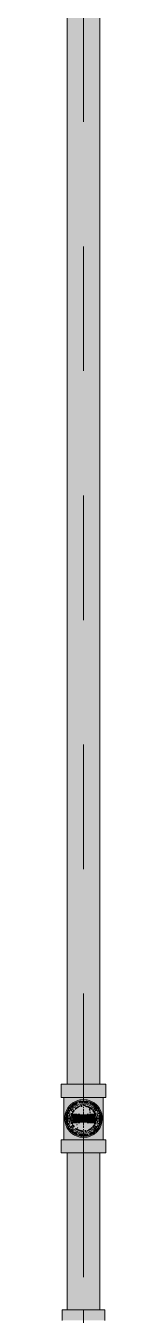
# Model space of a CAD drawing. Header units: millimetres. Extents: x -4000 to 187956, y -58990 to 162485.
# Drawn here: x 71721 to 71779, y 128199 to 129843 of the extents above; entities that cross this region are included whole.
import ezdxf

# ---------------------------------------------------------------- set-up
doc = ezdxf.new("R2010")
doc.units = ezdxf.units.MM
doc.linetypes.add('Dash 1_16_', pattern=[317.5, 158.75, -158.75])
for name, color, linetype, lineweight in [('F-SPRN', 3, 'Continuous', 9), ('P-PIPE', 3, 'Continuous', 9), ('P-PIPE-CNTR', 3, 'Continuous', 9)]:
    doc.layers.add(name, color=color, linetype=linetype, lineweight=lineweight)

# ---------------------------------------------------------------- blocks, each defined once
blk = doc.blocks.new('Sprinkler_Up - DN20-V316-FFS - TANG 1')
at = {"layer": 'F-SPRN', "transparency": 33554534}
for points in [[(-22.2, 0), (-3.9, 0.7), (-1.7, 2.9), (-1.2, 3.5), (-0.6, 4), (0.6, 4), (1.2, 3.5), (1.7, 2.9), (4.6, 0), (22.2, 0), (18, 13.1), (6.9, 21.2), (-6.9, 21.2), (-18, 13.1), (-20.5, 5.2)], [(0, -16.7), (4.3, -16.1), (11.8, -11.8), (16.1, -4.3), (16.1, 4.3), (11.8, 11.8), (8.3, 14.4), (0, 16.7), (-4.3, 16.1), (-11.8, 11.8), (-16.1, 4.3), (-16.1, -4.3), (-11.8, -11.8), (-8.3, -14.4)], [(-6.9, -21.2), (6.9, -21.2), (18, -13.1), (22.2, 0), (3.9, -0.7), (1.7, -2.9), (1.2, -3.5), (0.6, -4), (-0.6, -4), (-1.2, -3.5), (-1.7, -2.9), (-4.6, 0), (-22.2, 0), (-18, -13.1), (-12.4, -17.1)], [(0, -15.6), (7.8, -13.5), (13.5, -7.8), (15.1, -4), (15.1, 4), (13.5, 7.8), (7.8, 13.5), (0, 15.6), (-7.8, 13.5), (-11, 11), (-15.4, 1.2), (-15.1, -4), (-11, -11), (-7.8, -13.5)], [(-10.9, -5.5), (-10.9, 5.4), (-14.5, 5.4), (-14.5, -5.5)], [(-7.7, -5.5), (-7.7, 5.4), (-10.9, 5.4), (-10.9, -5.5)], [(0, -5.5), (0, 5.4), (-7.7, 5.4), (-7.7, -5.5)], [(-5.7, 0), (5.7, 0), (2.9, 4.9), (-2.9, 4.9), (-5, 1.2)], [(-2.9, -4.9), (2.9, -4.9), (5.7, 0), (-5.7, 0)], [(0, 0), (4.6, 0), (0, 4.6), (-4.6, 0)], [(0, -4.6), (4.6, 0), (-4.6, 0)], [(0, -2.6), (1.3, 0), (-1.8, 0)], [(-1.3, 0), (1.8, 0), (0, 2.6), (-0.7, 1.2)], [(7.7, -5.5), (7.7, 5.4), (0, 5.4), (0, -5.5)], [(10.9, -5.5), (10.9, 5.4), (7.7, 5.4), (7.7, -5.5)], [(14.5, -5.5), (14.5, 5.4), (10.9, 5.4), (10.9, -5.5)]]:
    blk.add_hatch(color=1, dxfattribs=at).paths.add_polyline_path(points)
at = {"layer": 'F-SPRN', "color": 1}
for p, q in [((-11.5, 5.4), (-14.5, 5.4)), ((-14.5, 5.4), (-11.3, 5.4)), ((-14.5, 5.4), (-14.5, 3.7)), ((-14.5, 3.3), (-14.5, 1.3)), ((-14.5, 1.2), (-14.5, 0)), ((-11.5, 5.4), (-11.5, 4)), ((-10.9, 1.9), (-10.9, 3.6)), ((-10.8, 5.4), (-8, 5.4)), ((-8.1, 5.4), (-10.8, 5.4)), ((-8.1, 5.4), (-8.1, 2.8)), ((-8.1, 2.5), (-8.1, 1.2)), ((-7.7, 4.8), (-7.7, 2.7)), ((-7.7, 4.8), (-7.7, 2.7)), ((-6.7, 5.4), (-4.7, 5.4)), ((-5.8, 3.8), (-5.8, 2.2)), ((-2.1, 0), (-2.1, 0)), ((-2.1, 0), (-2.1, -0.1)), ((0, 2.1), (-0.1, 2.1)), ((2.1, 0), (2.1, 0.1)), ((2.1, 0), (2.1, 0)), ((4.7, 5.4), (6.5, 5.4)), ((7.7, 5.4), (10.8, 5.4)), ((7.7, 5.2), (7.7, 2.7)), ((7.7, 5.2), (7.7, 2.7)), ((10.8, 5.4), (8.1, 5.4)), ((8.1, 5.4), (8.1, 2.8)), ((8.1, 2.5), (8.1, 1.2)), ((10.9, 5.4), (14.5, 5.4)), ((10.9, 3.6), (10.9, 1.2)), ((14.5, 5.4), (11.5, 5.4)), ((11.5, 5.4), (11.5, 4)), ((11.5, 3), (11.5, 1.2)), ((14.5, 5.4), (14.5, 1.3)), ((14.5, 1.2), (14.5, -5.5)), ((-14.5, -1.3), (-14.5, -3.7)), ((-11.1, -5.5), (-14.5, -5.5)), ((-14.5, -5.5), (-11.5, -5.5)), ((-10.9, -2.6), (-10.9, -1.3)), ((-10.8, -5.5), (-8.1, -5.5)), ((-7.8, -5.5), (-10.8, -5.5)), ((-8.1, -4.2), (-8.1, -5.5)), ((-7.7, -2.7), (-7.7, -4)), ((-7.7, -2.7), (-7.7, -4)), ((-7, -5.5), (-5.8, -5.5)), ((-4.8, -5.5), (-7, -5.5)), ((-5.8, -2.3), (-5.8, -3.8)), ((-2.1, -0.3), (-2, -0.4)), ((-2, -0.4), (-2, -0.5)), ((-2, -0.5), (-2, -0.6)), ((-2, -0.6), (-2, -0.7)), ((-2, -0.7), (-1.9, -0.7)), ((-1.9, -0.7), (-1.9, -0.8)), ((-1.9, -0.8), (-1.9, -0.9)), ((-1.9, -0.9), (-1.8, -1)), ((-1.8, -1), (-1.8, -1.1)), ((-1.8, -1), (-1.8, -1)), ((-1.8, -1.1), (-1.7, -1.2)), ((-1.7, -1.2), (-1.6, -1.3)), ((-1.7, -1.2), (-1.7, -1.2)), ((-1.6, -1.3), (-1.6, -1.4)), ((-1.6, -1.4), (-1.5, -1.4)), ((-1.5, -1.4), (-1.4, -1.5)), ((-1.4, -1.5), (-1.3, -1.6)), ((-1.4, -1.5), (-1.4, -1.5)), ((-1.3, -1.6), (-1.3, -1.7)), ((-1.3, -1.7), (-1.2, -1.7)), ((-1.2, -1.7), (-1.1, -1.7)), ((-1.1, -1.7), (-1.1, -1.8)), ((-1.1, -1.8), (-1, -1.8)), ((-1, -1.8), (-0.9, -1.9)), ((-0.9, -1.9), (-0.8, -1.9)), ((-0.8, -1.9), (-0.7, -2)), ((-0.8, -1.9), (-0.8, -1.9)), ((-0.7, -2), (-0.6, -2)), ((-0.6, -2), (-0.5, -2)), ((-0.5, -2), (-0.4, -2)), ((-0.4, -2), (-0.3, -2.1)), ((-0.4, -2), (-0.4, -2)), ((-0.3, -2.1), (-0.2, -2.1)), ((-0.2, -2.1), (-0.1, -2.1)), ((-0.1, -2.1), (0, -2.1)), ((0, -2.1), (0.1, -2.1)), ((0.1, -2.1), (0.2, -2.1)), ((0.1, -2.1), (0.1, -2.1)), ((0.2, -2.1), (0.3, -2.1)), ((0.3, -2.1), (0.4, -2)), ((0.4, -2), (0.5, -2)), ((0.5, -2), (0.6, -2)), ((0.6, -2), (0.7, -2)), ((0.6, -2), (0.6, -2)), ((0.7, -2), (0.8, -1.9)), ((0.8, -1.9), (0.9, -1.9)), ((0.9, -1.9), (1, -1.8)), ((0.9, -1.9), (0.9, -1.9)), ((1, -1.8), (1.1, -1.8)), ((1.1, -1.8), (1.2, -1.7)), ((1.2, -1.7), (1.3, -1.6)), ((1.2, -1.7), (1.2, -1.7)), ((1.3, -1.6), (1.4, -1.6)), ((1.4, -1.5), (1.5, -1.5)), ((1.4, -1.6), (1.4, -1.5)), ((1.5, -1.4), (1.6, -1.3)), ((1.5, -1.5), (1.5, -1.4)), ((1.6, -1.3), (1.7, -1.2)), ((1.6, -1.3), (1.6, -1.3)), ((1.7, -1.1), (1.8, -1.1)), ((1.7, -1.2), (1.7, -1.1)), ((1.8, -1), (1.9, -0.9)), ((1.8, -1.1), (1.8, -1)), ((1.9, -0.8), (2, -0.7)), ((1.9, -0.8), (1.9, -0.8)), ((1.9, -0.9), (1.9, -0.8)), ((2, -0.4), (2.1, -0.3)), ((2, -0.5), (2, -0.4)), ((2, -0.5), (2, -0.5)), ((2, -0.6), (2, -0.5)), ((2, -0.7), (2, -0.6)), ((2.1, -0.1), (2.1, 0)), ((2.1, -0.2), (2.1, -0.1)), ((2.1, -0.3), (2.1, -0.2)), ((7, -5.5), (4.8, -5.5)), ((5.8, -2.2), (5.8, -3.8)), ((5.8, -5.5), (7, -5.5)), ((7.7, -0.5), (7.7, -2.3)), ((7.7, -0.5), (7.7, -2.3)), ((7.7, -2.7), (7.7, -5.4)), ((7.7, -2.7), (7.7, -5.4)), ((10.8, -5.5), (7.7, -5.5)), ((8.1, -0.4), (8.1, -2.5)), ((8.1, -2.8), (8.1, -5.5)), ((8.1, -5.5), (10.8, -5.5)), ((10.9, -0.2), (10.9, -3.6)), ((14.5, -5.5), (10.9, -5.5)), ((11.5, -0.2), (11.5, -3)), ((11.5, -4), (11.5, -5.5)), ((11.5, -5.5), (14.5, -5.5))]:
    blk.add_line(p, q, dxfattribs=at)
at = {"layer": 'F-SPRN', "color": 1, "flags": 128}
for points in [[(-0.6, 2), (-0.7, 2), (-0.8, 1.9), (-0.9, 1.9), (-0.9, 1.9), (-1, 1.8), (-1.1, 1.8), (-1.2, 1.7), (-1.2, 1.7), (-1.3, 1.6), (-1.4, 1.6), (-1.4, 1.5), (-1.5, 1.5), (-1.5, 1.4), (-1.6, 1.3), (-1.6, 1.3), (-1.7, 1.2), (-1.7, 1.1), (-1.8, 1.1), (-1.8, 1), (-1.9, 0.9), (-1.9, 0.8), (-1.9, 0.8), (-2, 0.7), (-2, 0.6), (-2, 0.5), (-2, 0.5), (-2, 0.4), (-2.1, 0.3), (-2.1, 0.2), (-2.1, 0.1), (-2.1, 0)], [(-0.5, 2), (-0.6, 2), (-0.6, 2)], [(-0.1, 2.1), (-0.1, 2.1), (-0.2, 2.1), (-0.3, 2.1), (-0.4, 2), (-0.5, 2)], [(2.1, 0.1), (2.1, 0.2), (2.1, 0.2), (2.1, 0.3), (2, 0.4), (2, 0.5), (2, 0.6), (2, 0.7), (1.9, 0.7), (1.9, 0.8), (1.9, 0.9), (1.8, 1), (1.8, 1), (1.8, 1.1), (1.7, 1.2), (1.7, 1.2), (1.6, 1.3), (1.6, 1.4), (1.5, 1.4), (1.4, 1.5), (1.4, 1.5), (1.3, 1.6), (1.3, 1.7), (1.2, 1.7), (1.1, 1.7), (1.1, 1.8), (1, 1.8), (0.9, 1.9), (0.8, 1.9), (0.8, 1.9), (0.7, 2), (0.6, 2), (0.5, 2), (0.4, 2), (0.4, 2), (0.3, 2.1), (0.2, 2.1), (0.1, 2.1), (0, 2.1)], [(-2.1, -0.1), (-2.1, -0.2), (-2.1, -0.2), (-2.1, -0.3)]]:
    blk.add_lwpolyline(points, dxfattribs=at)
at = {"layer": 'F-SPRN', "color": 1}
for radius, start, end in [(22.2, 360, 180), (21.9, 126.6942, 143.2701), (21.9, 108.2621, 125.7507), (21.9, 99.348, 107.901), (16.7, 96.4143, 105), (16.7, 96.4143, 105), (21.9, 90.145, 98.8503), (16.7, 83.0684, 90), (16.7, 83.0684, 90), (21.9, 72.5583, 89.4624), (21.9, 54.2493, 71.7379), (21.9, 36.7299, 53.3058), (21.9, 165.6773, 179.2615), (21.9, 144.7698, 164.8151), (16.7, 167.6802, 180), (16.7, 167.6802, 180), (16.7, 161.5399, 165), (16.7, 161.5399, 165), (16.7, 155.3879, 161.5399), (16.7, 155.3879, 161.5399), (15.6, 175.5949, 180), (15.6, 175.5949, 180), (15.6, 166.4265, 171.292), (15.6, 166.4265, 171.292), (15.6, 150.9409, 165), (15.6, 159.6139, 165), (16.7, 136.7213, 149.931), (16.7, 136.7213, 149.931), (15.6, 150.9409, 156.3845), (15.6, 138.4214, 150), (15.6, 138.4214, 150), (16.7, 121.4181, 130.5751), (16.7, 121.4181, 130.5751), (15.6, 120.5262, 133.2078), (15.6, 120.5262, 133.2078), (16.7, 106.5995, 120), (16.7, 106.5995, 120), (15.6, 114.4363, 119.9813), (15.6, 114.4363, 119.9813), (4.63, 156.9263, 180), (4.63, 156.9263, 180), (4.63, 109.0192, 138.2703), (4.63, 109.0192, 138.2703), (15.6, 95.5762, 100.6843), (15.6, 95.5762, 100.6843), (2.04, 127.7684, 180), (2.04, 90, 127.7684), (4.63, 23.0737, 90), (4.63, 23.0737, 90), (3.81, 57.0577, 90), (2.56, 41.7264, 90), (2.56, 41.7264, 90), (2.04, 52.2316, 90), (15.6, 75.573, 80.5892), (15.6, 75.573, 80.5892), (15.6, 67.5614, 74.5481), (15.6, 67.5614, 74.5481), (16.7, 60, 75), (16.7, 60, 75), (15.6, 60.0187, 65.5637), (15.6, 60.0187, 65.5637), (15.6, 46.7922, 60), (15.6, 46.7922, 60), (16.7, 49.4249, 58.5819), (16.7, 49.4249, 58.5819), (15.6, 30, 41.5786), (15.6, 30, 41.5786), (16.7, 30, 43.2787), (16.7, 30, 43.2787), (15.6, 23.6155, 29.5646), (15.6, 15, 29.5646), (15.6, 15, 20.3861), (16.7, 15, 24.6121), (16.7, 15, 24.6121), (15.6, 8.708, 13.6618), (15.6, 8.708, 13.6618), (15.6, 360, 4.4051), (15.6, 0, 4.4051), (16.7, 360, 12.3198), (16.7, 0, 12.3198), (21.9, 15.1849, 35.2302), (21.9, 0.7385, 14.3227), (22.2, 180, 360), (21.9, 180.7385, 194.3227), (21.9, 195.1849, 215.2302), (21.9, 216.7299, 233.3058), (16.7, 180, 192.3198), (16.7, 180, 192.3198), (16.7, 195, 198.4601), (16.7, 195, 198.4601), (16.7, 198.4601, 204.6121), (16.7, 198.4601, 204.6121), (15.6, 181.9082, 193.6618), (15.6, 181.9082, 193.6618), (15.6, 197.3339, 209.5646), (15.6, 197.3339, 209.5646), (16.7, 210.069, 223.2787), (16.7, 210.069, 223.2787), (15.6, 212.5472, 221.5786), (15.6, 212.5472, 221.5786), (16.7, 229.4249, 238.5819), (16.7, 229.4249, 238.5819), (15.6, 233.795, 240), (15.6, 233.795, 240), (16.7, 240, 255), (16.7, 240, 255), (15.6, 240.0187, 254.5481), (15.6, 240.0187, 254.5481), (4.63, 197.9592, 0), (4.63, 197.9592, 360), (15.6, 255, 267.64), (15.6, 255, 267.64), (3.81, 196.1605, 360), (2.56, 191.1677, 270), (2.56, 191.1677, 270), (2.04, 190.4703, 270), (2.04, 270, 0), (2.56, 270, 0), (2.56, 270, 360), (15.6, 275.5762, 280.6843), (15.6, 275.5762, 280.6843), (16.7, 276.4143, 285), (16.7, 276.4143, 285), (16.7, 286.5995, 300), (16.7, 286.5995, 300), (15.6, 294.4363, 299.9813), (15.6, 294.4363, 299.9813), (15.6, 300, 313.2078), (15.6, 300, 313.2078), (16.7, 301.4181, 310.5751), (16.7, 301.4181, 310.5751), (15.6, 318.4214, 330), (15.6, 318.4214, 330), (16.7, 316.7213, 330), (16.7, 316.7213, 330), (21.9, 306.6942, 323.2701), (15.6, 330.4354, 345), (15.6, 330.4354, 336.3845), (15.6, 339.6139, 345), (15.6, 346.3382, 360), (15.6, 346.3382, 360), (16.7, 335.3879, 345), (16.7, 335.3879, 345), (16.7, 347.6802, 360), (16.7, 347.6802, 360), (21.9, 324.7698, 344.8151), (21.9, 345.6773, 359.2615), (21.9, 234.9759, 251.7379), (21.9, 252.5583, 269.4624), (16.7, 263.0684, 270), (16.7, 263.0684, 270), (21.9, 270.145, 278.8503), (21.9, 279.348, 287.901), (21.9, 288.2621, 305.0241)]:
    blk.add_arc((0, 0), radius, start, end, dxfattribs=at)
blk = doc.blocks.new('Steel_Transition_Threaded_HoaPhat - Standard-V320-FFS - TANG 1')
at = {"layer": 'P-PIPE', "lineweight": 13, "transparency": 33554534}
h = blk.add_hatch(color=1, dxfattribs=at)
h.paths.add_polyline_path([(71750, 128427.6), (71755.8, 128428.4), (71764.4, 128433), (71765.9, 128434.2), (71769.7, 128439.4), (71771.7, 128444.3), (71772.5, 128450.1), (71771.7, 128455.9), (71769.5, 128461.3), (71765.9, 128466), (71761.3, 128469.6), (71755.8, 128471.8), (71750, 128472.6), (71744.2, 128471.8), (71738.7, 128469.5), (71734.1, 128466), (71730.5, 128461.3), (71728.3, 128455.9), (71727.5, 128450.1), (71728.3, 128444.3), (71730.5, 128438.8), (71735.6, 128433), (71738.8, 128430.6), (71744.2, 128428.4)])
h.paths.add_polyline_path([(71750, 128430), (71744.8, 128430.7), (71739.5, 128433), (71734.3, 128437.8), (71732.6, 128440), (71730.6, 128444.9), (71729.9, 128450.1), (71730.6, 128455.3), (71734.3, 128462.3), (71735.8, 128464.3), (71740, 128467.5), (71745, 128469.5), (71750, 128470.2), (71755.2, 128469.5), (71760.1, 128467.5), (71764.2, 128464.3), (71767.4, 128460.1), (71769.7, 128453.1), (71769.7, 128447.1), (71769.4, 128444.9), (71767.4, 128440), (71764.2, 128435.9), (71760.1, 128432.7), (71755.2, 128430.7)])
for points in [[(71750, 128430), (71750, 128433.7), (71741.8, 128435.9), (71735.8, 128441.9), (71733.6, 128450.1), (71735.8, 128458.3), (71741.8, 128464.3), (71750, 128466.5), (71750, 128470.2), (71744.8, 128469.5), (71740, 128467.5), (71734.3, 128462.3), (71732.6, 128460.1), (71730.6, 128455.3), (71729.9, 128450.1), (71730.6, 128444.9), (71734.3, 128437.8), (71735.8, 128435.9), (71740, 128432.7), (71744.8, 128430.7)], [(71750, 128431.6), (71756.7, 128433), (71759.3, 128434.1), (71763.1, 128437), (71766, 128440.8), (71767.9, 128445.3), (71768.3, 128451.3), (71767.9, 128454.9), (71766, 128459.3), (71763.1, 128463.2), (71759.3, 128466.1), (71754.8, 128468), (71750, 128468.6), (71745.2, 128468), (71740.8, 128466.1), (71734.3, 128459.7), (71734, 128459.3), (71732.1, 128454.9), (71731.5, 128450.1), (71732.1, 128445.3), (71734.3, 128440.4), (71736.9, 128437), (71743.3, 128433), (71745.2, 128432.2)], [(71750, 128430), (71755.2, 128430.7), (71760.5, 128433), (71764.2, 128435.9), (71767.4, 128440), (71769.7, 128447.1), (71769.7, 128453.1), (71769.4, 128455.3), (71767.4, 128460.1), (71764.2, 128464.3), (71760.1, 128467.5), (71755, 128469.5), (71750, 128469.5), (71750, 128466.5), (71758.2, 128464.3), (71764.2, 128458.3), (71766.4, 128450.1), (71764.2, 128441.9), (71758.2, 128435.9), (71750, 128433)]]:
    blk.add_hatch(color=1, dxfattribs=at).paths.add_polyline_path(points)
at = {"layer": 'P-PIPE', "color": 20, "lineweight": 13}
for radius, start, end in [(22.5, 90, 270), (22.5, 90, 120), (22.5, 270, 90), (22.5, 60, 90), (22.5, 135, 210), (20.1, 150, 162.7449), (18.5, 157.6232, 165), (18.5, 157.6232, 165), (20.1, 142.0618, 148.1553), (18.5, 136.4297, 150), (18.5, 136.4297, 150), (22.5, 134.3779, 135), (22.5, 120.1908, 134.3779), (16.4, 158.0319, 163.506), (20.1, 128.8856, 139.8677), (16.4, 143.5463, 150), (18.5, 123.4976, 133.2041), (18.5, 123.4976, 133.2041), (20.1, 109.6859, 125.0043), (22.5, 120, 120.1908), (16.4, 121.0738, 128.0319), (18.5, 106.819, 120), (18.5, 106.819, 120), (16.4, 113.4045, 120), (16.4, 107.4657, 111.9681), (20.1, 104.4527, 105), (20.1, 100.9975, 104.4527), (18.5, 91.4353, 103.2046), (18.5, 91.4353, 103.2046), (16.4, 96.2132, 104.6042), (20.1, 90.5246, 98.5089), (18.5, 78.0986, 90), (18.5, 78.0986, 90), (22.5, 270, 15), (20.1, 75.5473, 87.9279), (18.5, 60, 75), (18.5, 60, 75), (16.4, 66.9681, 72.9388), (20.1, 75, 75.5473), (20.1, 54.9957, 75), (16.4, 60.5934, 66.5955), (18.5, 46.7959, 56.5024), (18.5, 46.7959, 56.5024), (22.5, 59.8092, 60), (22.5, 15, 59.8092), (20.1, 31.8447, 51.1144), (18.5, 30, 43.5703), (18.5, 30, 43.5703), (18.5, 15, 22.3768), (18.5, 15, 22.3768), (20.1, 17.2551, 30), (20.1, 166.0499, 193.9501), (20.1, 197.2551, 210), (18.5, 166.5939, 193.4061), (18.5, 166.5939, 180), (18.5, 180, 193.4061), (18.5, 195, 202.3768), (18.5, 195, 202.3768), (20.1, 211.8447, 217.9382), (16.4, 180.8106, 191.4533), (16.4, 168.5467, 175.1607), (18.5, 210, 223.5703), (18.5, 210, 223.5703), (16.4, 163.8599, 165), (16.4, 195, 196.1401), (16.4, 210.6635, 216.4537), (20.1, 308.8856, 328.1553), (18.5, 316.4297, 330), (18.5, 316.4297, 330), (16.4, 338.0319, 342.8691), (16.4, 351.9681, 0), (16.4, 0, 4.191), (18.5, 337.6232, 345), (18.5, 337.6232, 345), (20.1, 330, 342.7449), (18.5, 346.5939, 13.4061), (18.5, 0, 13.4061), (18.5, 346.5939, 0), (20.1, 346.0499, 13.9501), (22.5, 210, 270), (20.1, 220.1323, 231.1144), (18.5, 226.7959, 236.5024), (18.5, 226.7959, 236.5024), (20.1, 238.4084, 255), (18.5, 240, 248.4953), (18.5, 240, 248.4953), (16.4, 240, 246.5955), (18.5, 248.8886, 255), (18.5, 248.8886, 255), (20.1, 255.0607, 267.9279), (18.5, 258.0986, 270), (18.5, 258.0986, 270), (16.4, 264.1652, 268.506), (20.1, 270.5246, 278.5089), (18.5, 271.4353, 283.2046), (18.5, 271.4353, 283.2046), (16.4, 276.2132, 283.9063), (20.1, 280.9975, 285), (16.4, 287.4657, 291.9681), (18.5, 286.819, 291.1114), (18.5, 286.819, 291.1114), (16.4, 293.5463, 300), (18.5, 291.5047, 300), (18.5, 291.5047, 300), (20.1, 289.6859, 301.5916), (18.5, 303.4976, 313.2041), (18.5, 303.4976, 313.2041)]:
    blk.add_arc((71750, 128450.1), radius, start, end, dxfattribs=at)

msp = doc.modelspace()

# ---------------------------------------------------------------- hatches: boundary and pattern name
at = {"layer": 'P-PIPE', "transparency": 33554534}
for points in [[(71750, 128493.7), (71750, 131149.4), (71728.9, 131149.4), (71729.6, 128493.7), (71744.5, 128493.7)], [(71750, 128493.7), (71771.1, 128493.7), (71770.4, 131149.4), (71750, 131149.4), (71750, 128506)], [(71722.4, 128477), (71750, 128477), (71750, 128493.7), (71721.4, 128493.7), (71721.4, 128477)], [(71778.6, 128477), (71777.7, 128493.7), (71750, 128493.7), (71750, 128477), (71777.7, 128477)], [(71728.1, 128423.1), (71750, 128423.1), (71750, 128428.9), (71740.8, 128431.3), (71733.9, 128436.8), (71731.7, 128439.4), (71729.2, 128446.2), (71729.2, 128454), (71733.9, 128463.4), (71737.7, 128467), (71744.3, 128470.2), (71750, 128471.2), (71750, 128477), (71724.7, 128477), (71725.6, 128423.1)], [(71750, 128426), (71756.2, 128426.8), (71762.1, 128429.2), (71769.7, 128436.5), (71770.9, 128438), (71773.3, 128443.8), (71774.1, 128450.1), (71773.3, 128456.3), (71769.7, 128463.7), (71763.9, 128469.5), (71762.1, 128471), (71756.2, 128473.4), (71750, 128474.2), (71743.8, 128473.4), (71736.1, 128469.5), (71733, 128467.1), (71729.1, 128462.1), (71726.7, 128456.3), (71725.9, 128450.1), (71726.7, 128443.8), (71729.1, 128438), (71733, 128433), (71737.9, 128429.2), (71743.8, 128426.8)], [(71771.9, 128423.1), (71775.3, 128423.1), (71774.4, 128477), (71750, 128477), (71750, 128471.2), (71759.2, 128468.9), (71766.1, 128463.4), (71768.3, 128460.7), (71770.8, 128454), (71769.7, 128443.3), (71766.1, 128436.8), (71762, 128433), (71755.7, 128430), (71750, 128428.9), (71750, 128423.1), (71767.9, 128423.1)], [(71741.7, 128435.6), (71742.8, 128437.6), (71741.7, 128441.7), (71742.8, 128445.9), (71745.8, 128449), (71757.2, 128454.3), (71758.4, 128458.4), (71757.2, 128462.6), (71755.9, 128464.3), (71750, 128466.8), (71741.7, 128464.6), (71735.5, 128458.4), (71733.3, 128450.1), (71735.5, 128441.7), (71738.2, 128438.3)], [(71750, 128433.4), (71758.4, 128435.6), (71761.8, 128438.3), (71766.1, 128445.8), (71766.1, 128454.4), (71761.8, 128461.9), (71758.4, 128464.6), (71750, 128466.8), (71745.7, 128466.2), (71738.2, 128461.9), (71733.9, 128454.4), (71734.3, 128445), (71738.2, 128438.3), (71741.7, 128435.6)], [(71729.8, 128406.4), (71750, 128406.4), (71750, 128423.1), (71721.4, 128423.1), (71722.4, 128406.4), (71725.2, 128406.4)], [(71778.6, 128406.4), (71777.7, 128423.1), (71750, 128423.1), (71750, 128406.4), (71777.7, 128406.4)], [(71744.5, 128206), (71750, 128206), (71750, 128406.4), (71728.9, 128406.4), (71729.6, 128206), (71739.5, 128206)], [(71750, 128206), (71771.1, 128206), (71770.4, 128406.4), (71750, 128406.4), (71750, 128360)], [(71730.7, 128192.7), (71777.4, 128192.7), (71776.4, 128206), (71722.7, 128206), (71723.6, 128192.7), (71726.3, 128192.7)]]:
    msp.add_hatch(color=1, dxfattribs=at).paths.add_polyline_path(points)

# ---------------------------------------------------------------- linework, layer by layer
at = {"layer": 'P-PIPE', "color": 20, "lineweight": 13}
for p, q in [((71728.9, 131149.4), (71728.9, 128493.7)), ((71771.1, 128493.7), (71771.1, 131149.4)), ((71721.4, 128493.7), (71721.4, 128477)), ((71728.8, 128493.7), (71721.4, 128493.7)), ((71750, 128493.7), (71721.4, 128493.7)), ((71728.9, 128493.7), (71729.6, 128493.7)), ((71729.7, 128493.7), (71735.1, 128493.7)), ((71735, 128493.7), (71729.8, 128493.7)), ((71735.6, 128493.7), (71764.4, 128493.7)), ((71742.6, 128493.7), (71735.7, 128493.7)), ((71750, 128493.7), (71742.6, 128493.7)), ((71757.4, 128493.7), (71750, 128493.7)), ((71778.6, 128493.7), (71750, 128493.7)), ((71764.3, 128493.7), (71757.4, 128493.7)), ((71764.9, 128493.7), (71771.1, 128493.7)), ((71770.2, 128493.7), (71765, 128493.7)), ((71778.6, 128493.7), (71771.2, 128493.7)), ((71778.6, 128477), (71778.6, 128493.7)), ((71721.4, 128477), (71724.6, 128477)), ((71721.4, 128477), (71750, 128477)), ((71724.7, 128477), (71724.7, 128423.1)), ((71725.6, 128477), (71724.7, 128477)), ((71725.6, 128477), (71724.7, 128477)), ((71725.5, 128477), (71729.8, 128477)), ((71728.1, 128477), (71725.6, 128477)), ((71742.6, 128477), (71725.6, 128477)), ((71732.1, 128477), (71728.1, 128477)), ((71729.8, 128477), (71734.7, 128477)), ((71734.6, 128477), (71732.1, 128477)), ((71737.4, 128477), (71735.6, 128477)), ((71735.7, 128477), (71741.9, 128477)), ((71741.9, 128477), (71737.4, 128477)), ((71743.4, 128477), (71750, 128477)), ((71750, 128477), (71743.5, 128477)), ((71750, 128477), (71743.5, 128477)), ((71750, 128477), (71756.6, 128477)), ((71750, 128477), (71778.6, 128477)), ((71756.5, 128477), (71750, 128477)), ((71756.5, 128477), (71750, 128477)), ((71769.9, 128477), (71757.4, 128477)), ((71758.1, 128477), (71764.3, 128477)), ((71762.6, 128477), (71758.1, 128477)), ((71764.4, 128477), (71762.6, 128477)), ((71765.3, 128477), (71770.2, 128477)), ((71767.9, 128477), (71765.4, 128477)), ((71769.9, 128477), (71767.9, 128477)), ((71770.2, 128477), (71774.5, 128477)), ((71771.9, 128477), (71770.4, 128477)), ((71774.4, 128477), (71770.4, 128477)), ((71774.4, 128477), (71771.9, 128477)), ((71775.3, 128477), (71774.4, 128477)), ((71775.3, 128477), (71774.4, 128477)), ((71775.3, 128423.1), (71775.3, 128477)), ((71775.4, 128477), (71778.6, 128477)), ((71721.4, 128423.1), (71721.4, 128406.4)), ((71724.6, 128423.1), (71721.4, 128423.1)), ((71750, 128423.1), (71721.4, 128423.1)), ((71724.7, 128423.1), (71725.6, 128423.1)), ((71724.7, 128423.1), (71725.6, 128423.1)), ((71729.8, 128423.1), (71725.5, 128423.1)), ((71725.6, 128423.1), (71728.1, 128423.1)), ((71725.6, 128423.1), (71742.6, 128423.1)), ((71728.1, 128423.1), (71732.1, 128423.1)), ((71734.7, 128423.1), (71729.8, 128423.1)), ((71732.1, 128423.1), (71734.6, 128423.1)), ((71733, 128433), (71733, 128433)), ((71735.6, 128423.1), (71737.4, 128423.1)), ((71741.9, 128423.1), (71735.7, 128423.1)), ((71737.4, 128423.1), (71741.9, 128423.1)), ((71750, 128423.1), (71743.4, 128423.1)), ((71743.5, 128423.1), (71750, 128423.1)), ((71743.5, 128423.1), (71750, 128423.1)), ((71756.6, 128423.1), (71750, 128423.1)), ((71778.6, 128423.1), (71750, 128423.1)), ((71750, 128423.1), (71756.5, 128423.1)), ((71750, 128423.1), (71756.5, 128423.1)), ((71757.4, 128423.1), (71774.4, 128423.1)), ((71764.3, 128423.1), (71758.1, 128423.1)), ((71758.1, 128423.1), (71762.6, 128423.1)), ((71762.6, 128423.1), (71764.4, 128423.1)), ((71770.2, 128423.1), (71765.3, 128423.1)), ((71765.4, 128423.1), (71767.9, 128423.1)), ((71767.1, 128433), (71767, 128433)), ((71767.9, 128423.1), (71771.9, 128423.1)), ((71774.5, 128423.1), (71770.2, 128423.1)), ((71771.9, 128423.1), (71774.4, 128423.1)), ((71774.4, 128423.1), (71775.3, 128423.1)), ((71774.4, 128423.1), (71775.3, 128423.1)), ((71778.6, 128423.1), (71775.4, 128423.1)), ((71778.6, 128406.4), (71778.6, 128423.1)), ((71721.4, 128406.4), (71728.8, 128406.4)), ((71721.4, 128406.4), (71750, 128406.4)), ((71728.9, 128406.4), (71728.9, 128206)), ((71729.6, 128406.4), (71728.9, 128406.4)), ((71735.1, 128406.4), (71729.7, 128406.4)), ((71729.8, 128406.4), (71735, 128406.4)), ((71764.4, 128406.4), (71735.6, 128406.4)), ((71735.7, 128406.4), (71742.6, 128406.4)), ((71742.6, 128406.4), (71750, 128406.4)), ((71750, 128406.4), (71757.4, 128406.4)), ((71750, 128406.4), (71778.6, 128406.4)), ((71757.4, 128406.4), (71764.3, 128406.4)), ((71770.3, 128406.4), (71764.9, 128406.4)), ((71765, 128406.4), (71770.2, 128406.4)), ((71771.1, 128406.4), (71770.4, 128406.4)), ((71771.1, 128206), (71771.1, 128406.4)), ((71771.2, 128406.4), (71778.6, 128406.4)), ((71722.7, 128206), (71722.7, 128192.7)), ((71728.7, 128206), (71722.7, 128206)), ((71777.4, 128206), (71722.7, 128206)), ((71728.9, 128206), (71729.6, 128206)), ((71731.7, 128206), (71768.3, 128206)), ((71736.3, 128206), (71731.7, 128206)), ((71742.9, 128206), (71736.3, 128206)), ((71750, 128206), (71742.9, 128206)), ((71757.1, 128206), (71750, 128206)), ((71763.7, 128206), (71757.1, 128206)), ((71768.4, 128206), (71763.7, 128206)), ((71770.4, 128206), (71771.1, 128206)), ((71773.7, 128206), (71771.3, 128206)), ((71777.4, 128206), (71773.7, 128206)), ((71777.4, 128192.7), (71777.4, 128206))]:
    msp.add_line(p, q, dxfattribs=at)
for radius, start, end in [(24.1, 90, 225), (24.1, 90, 270), (24.1, 315, 90), (24.1, 270, 90), (21.1, 156.9789, 165), (21.1, 150, 154.6013), (21.1, 141.9789, 146.1637), (21.1, 126.9789, 138.399), (21.1, 112.0203, 125.8689), (21.1, 99.731, 105), (21.1, 90, 96.9789), (21.1, 81.9789, 87.7707), (21.1, 75, 81.9292), (21.1, 62.2293, 66.9789), (21.1, 54.1311, 60), (21.1, 38.1596, 53.0211), (21.1, 33.8363, 38.0211), (21.1, 25.3987, 30), (21.1, 15, 20.1092), (21.1, 173.0708, 177.9758), (21.1, 182.0242, 194.2622), (21.1, 165.7378, 171.9789), (21.1, 195, 201.9789), (21.1, 206.4435, 210), (21.1, 330, 334.6013), (21.1, 339.8908, 345), (21.1, 345.7378, 357.7452), (21.1, 2.0242, 12.7707), (24.1, 225.0718, 270), (21.1, 221.601, 231.9789), (21.1, 234.4307, 245.5764), (21.1, 255, 270), (24.1, 270, 300), (21.1, 270, 278.0211), (21.1, 279.731, 285), (21.1, 293.0211, 305.5693), (24.1, 300, 314.9282), (21.1, 308.0211, 321.8404)]:
    msp.add_arc((71750, 128450.1), radius, start, end, dxfattribs=at)
at = {"layer": 'P-PIPE', "color": 1}
for centre, radius, start, end in [((71750, 128450.1), 16.7, 157.579, 164.2722), ((71750, 128458.4), 8.35, 69.0027, 79.2369), ((71750, 128458.4), 8.35, 50.2727, 60.5692), ((71750, 128458.4), 8.35, 20.1285, 29.0413), ((71750, 128458.4), 8.35, 8.0385, 17.9918), ((71750, 128458.4), 8.35, 352.2824, 1.6717), ((71750, 128450.1), 16.7, 46.0317, 57.203), ((71750, 128450.1), 16.7, 32.3031, 45.2846), ((71750, 128450.1), 16.7, 23.314, 31.0974), ((71750, 128450.1), 16.7, 16.9375, 22.421), ((71750, 128450.1), 16.7, 190.2154, 195.2487), ((71750, 128441.7), 8.35, 172.0327, 181.5407), ((71750, 128441.7), 8.35, 131.0366, 150), ((71750, 128441.7), 8.35, 115.6806, 125.5287), ((71750, 128441.7), 8.35, 100.6842, 111.8703), ((71750, 128441.7), 8.35, 90, 100.6842), ((71750, 128458.4), 8.35, 270, 280.6842), ((71750, 128458.4), 8.35, 316.3183, 330), ((71750, 128450.1), 16.7, 314.7154, 320.6908), ((71750, 128450.1), 16.7, 328.9026, 336.686), ((71750, 128450.1), 16.7, 337.2636, 343.0625), ((71750, 128450.1), 16.7, 350.1108, 355.6907), ((71750, 128450.1), 16.7, 231.8726, 237.203), ((71750, 128441.7), 8.35, 199.9004, 209.0413), ((71750, 128450.1), 16.7, 254.7154, 259.6727), ((71750, 128441.7), 8.35, 249.0027, 259.2369), ((71750, 128450.1), 16.7, 264.6626, 270), ((71750, 128450.1), 16.7, 308.1274, 313.9683)]:
    msp.add_arc(centre, radius, start, end, dxfattribs=at)
at = {"layer": 'P-PIPE-CNTR', "color": 1, "linetype": 'Dash 1_16_'}
for p, q in [((71750, 131149.4), (71750, 128493.7)), ((71750, 131149.4), (71750, 128493.7)), ((71750, 128472.6), (71750, 128475.1)), ((71750, 128471.2), (71750, 128472.6)), ((71750, 128466.8), (71750, 128468.6)), ((71750, 128463.6), (71750, 128465.2)), ((71750, 128459.8), (71750, 128462.6)), ((71750, 128455.5), (71750, 128459.1)), ((71725, 128450.1), (71727.5, 128450.1)), ((71727.8, 128450.1), (71731.5, 128450.1)), ((71731.5, 128450.1), (71733.3, 128450.1)), ((71736.9, 128450.1), (71738.6, 128450.1)), ((71739.1, 128450.1), (71740.4, 128450.1)), ((71740.4, 128450.1), (71742.3, 128450.1)), ((71745.4, 128450.1), (71747.6, 128450.1)), ((71748.7, 128450.1), (71750, 128450.1)), ((71750, 128452.6), (71750, 128454.3)), ((71750, 128450.1), (71750, 128451.3)), ((71750, 128448), (71750, 128450.1)), ((71750, 128450.1), (71751.3, 128450.1)), ((71750, 128445.9), (71750, 128447.5)), ((71750, 128441.1), (71750, 128444.6)), ((71750, 128438.1), (71750, 128440.4)), ((71752.4, 128450.1), (71754.6, 128450.1)), ((71755.7, 128450.1), (71763.5, 128450.1)), ((71766.4, 128450.1), (71767.9, 128450.1)), ((71768.5, 128450.1), (71769.7, 128450.1)), ((71770.1, 128450.1), (71772.2, 128450.1)), ((71772.5, 128450.1), (71775, 128450.1)), ((71750, 128435), (71750, 128436.5)), ((71750, 128431.6), (71750, 128433)), ((71750, 128430), (71750, 128431.6)), ((71750, 128427.6), (71750, 128428.9)), ((71750, 128425.1), (71750, 128427.6)), ((71750, 128406.4), (71750, 128206)), ((71750, 128406.4), (71750, 128206))]:
    msp.add_line(p, q, dxfattribs=at)
at = {"layer": 'P-PIPE-CNTR', "color": 20, "lineweight": 13}
for p, q in [((71750, 128474.2), (71750, 128493.7)), ((71750, 128471.2), (71750, 128472.6)), ((71750, 128466.8), (71750, 128468.6)), ((71750, 128463.6), (71750, 128465.2)), ((71750, 128459.8), (71750, 128462.6)), ((71750, 128455.5), (71750, 128459.1)), ((71750, 128452.6), (71750, 128454.3)), ((71750, 128450.1), (71750, 128451.3)), ((71750, 128448), (71750, 128450.1)), ((71750, 128445.9), (71750, 128447.5)), ((71750, 128441.1), (71750, 128443.6)), ((71750, 128438.1), (71750, 128440.4)), ((71750, 128435), (71750, 128436.5)), ((71750, 128430), (71750, 128431.6)), ((71750, 128427.6), (71750, 128428.9)), ((71750, 128426), (71750, 128427.6)), ((71750, 128406.4), (71750, 128426)), ((71750, 128157), (71750, 128206))]:
    msp.add_line(p, q, dxfattribs=at)

# ---------------------------------------------------------------- block references
at = {"layer": 'F-SPRN', "color": 1}
msp.add_blockref('Sprinkler_Up - DN20-V316-FFS - TANG 1', (71750, 128450.1), dxfattribs=at)
at = {"layer": 'P-PIPE', "color": 20, "lineweight": 13}
msp.add_blockref('Steel_Transition_Threaded_HoaPhat - Standard-V320-FFS - TANG 1', (0, 0), dxfattribs=at)

doc.saveas('drawing.dxf')
